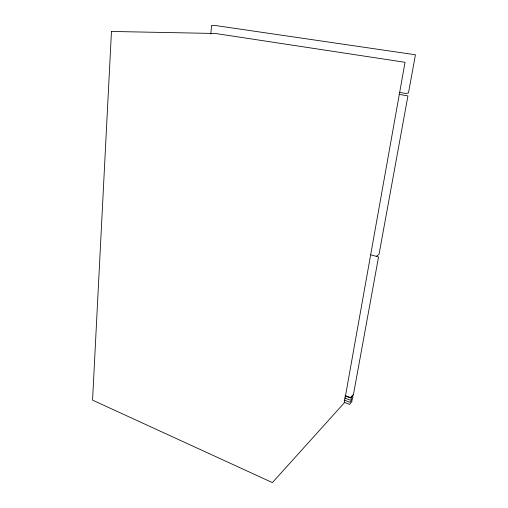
<?xml version="1.0" encoding="UTF-8"?>
<svg xmlns="http://www.w3.org/2000/svg" width="508" height="508" viewBox="0 0 508 508"><rect width="100%" height="100%" fill="white"/><g stroke="black" fill="none" stroke-linecap="round" stroke-linejoin="round"><path stroke-width="0.76" d="M210.788 33.941L211.588 25.4L215.671 25.552L415.442 54.769L408.47 92.977L405.829 93.491L399.58 92.418M352.285 400.901L349.682 404.4L344.507 402.412M352.666 398.818L350.063 402.311L344.138 400.044M353.428 394.646L350.825 398.113L344.913 395.872M376.295 256.324L379.031 254.324L407.937 95.904L399.358 94.418M370.916 254.845L378.549 256.984L353.447 394.532L350.672 397.631L345.491 395.668M351.568 396.176L353.047 396.735L352.92 397.434L350.444 400.215L344.513 397.955M111.455 31.452L92.558 400.139L272.409 482.6L344.221 402.908L405.041 62.3L215.494 33.484L111.455 31.452"/></g></svg>
